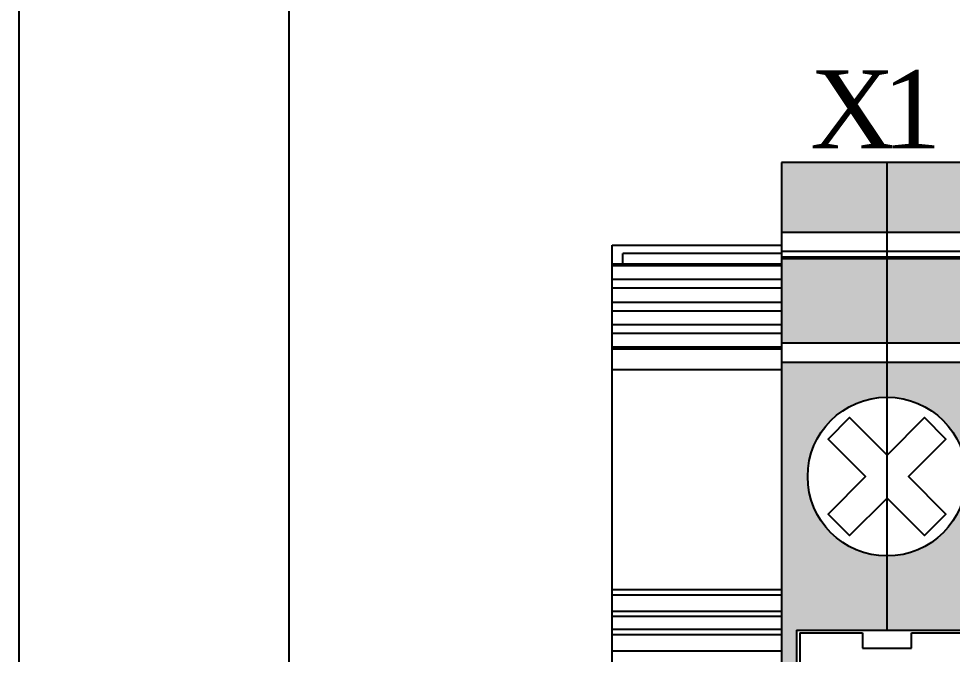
# Model space of a CAD drawing. Header units: millimetres. Extents: x 691 to 18605, y 670 to 10026.
# Drawn here: x 13349.7 to 13479.7, y 9760.3 to 9848.8 of the extents above; entities that cross this region are included whole.
import ezdxf
from ezdxf.enums import TextEntityAlignment as Align

# ---------------------------------------------------------------- set-up
doc = ezdxf.new("R2010")
doc.units = ezdxf.units.MM
doc.layers.add('CO_TEXTO', color=7, linetype='Continuous')
doc.styles.add('ROMANS', font='romans')
doc.styles.get("Standard").update_dxf_attribs({"font": 'arial.ttf'})

# ---------------------------------------------------------------- blocks, each defined once
blk = doc.blocks.new('CAJETIN')
blk.add_line((-259.4, 185.975), (-259.4, 0.075))
blk.add_lwpolyline([(-269.4, -9.925), (10, -9.925), (10, 205.975), (-269.4, 205.975)], close=True)
for tag, p in [('DE', (-143.123, 14.827)), ('F', (-73.904, 14.474)), ('PAGINA', (-180.192, 13.538)), ('A', (-97.022, 13.488)), ('V', (-96.957, 8.58)), ('H', (-74.457, 8.765)), ('ARCHIVO', (-179.454, 8.197)), ('FECHA', (-143.307, 8.381)), ('PROYECTO', (-180.745, 3.04)), ('HZ', (-98.064, 2.871)), ('OR', (-74.826, 2.502))]:
    blk.add_attdef(tag, p, '', height=1.5)
for tag, p in [('DISEÑADO_POR', (-230.857, 14.78)), ('SUPERVISADO_POR', (-229.595, 8.319)), ('DIBUJADO_POR', (-231.254, 2.424))]:
    blk.add_attdef(tag, text='', height=1.5).set_placement(p, align=Align.MIDDLE)
blk = doc.blocks.new('FRENO DE BORNERA')
at = {"color": 9, "linetype": 'Continuous', "true_color": 0xc7c8ca}
for p, q in [((-3.5, -0.899), (-3.5, -0.408)), ((4, -0.408), (-3.5, -0.408)), ((4, -0.899), (-4, -0.899)), ((4, -0.986), (-4, -0.986)), ((4, -1.636), (-4, -1.636)), ((4, -2.046), (-4, -2.046)), ((-4, -2.696), (4, -2.696)), ((-4, -3.106), (4, -3.106)), ((-4, -3.756), (4, -3.756)), ((-4, -4.166), (4, -4.166)), ((-4, -4.816), (4, -4.816)), ((-4, -4.905), (4, -4.905)), ((-4, -5.882), (4, -5.882))]:
    blk.add_line(p, q, dxfattribs=at)
at = {"color": 251, "linetype": 'Continuous', "true_color": 0x636466}
for p, q in [((-4, -16.291), (4, -16.291)), ((-4, -16.537), (4, -16.537)), ((-4, -17.314), (4, -17.314)), ((-4, -17.559), (4, -17.559)), ((-4, -18.173), (4, -18.173)), ((-4, -18.418), (4, -18.418)), ((-4, -19.195), (4, -19.195))]:
    blk.add_line(p, q, dxfattribs=at)
at = {"color": 9, "linetype": 'Continuous', "true_color": 0xc7c8ca}
blk.add_lwpolyline([(-4, 0), (4, 0), (4, -45), (-4, -45)], close=True, dxfattribs=at)
blk = doc.blocks.new('BORNERA TIERRA')
at = {"true_color": 0x636466}
h = blk.add_hatch(color=251, dxfattribs=at)
h.dxf.hatch_style = 1
h.paths.add_polyline_path([(0, -30.69), (-4.29, -30.69), (-4.29, -22.11), (0, -22.11), (0, -18.606, -0.414214), (-3.756, -14.85, -0.414214), (0, -11.094), (0, -9.451), (-5, -9.451), (-5, -43.349), (0, -43.349), (0, -41.706, -0.414214), (-3.756, -37.95, -0.414214), (0, -34.194)])
h.paths.add_polyline_path([(0, -4.558), (-5, -4.558), (-5, -8.539), (0, -8.539)])
h.paths.add_polyline_path([(0, 0), (-5, 0), (-5, -3.3), (0, -3.3)])
h.paths.add_polyline_path([(0, -44.261), (-5, -44.261), (-5, -48.242), (0, -48.242)])
h.paths.add_polyline_path([(0, -49.5), (-5, -49.5), (-5, -52.8), (0, -52.8)])
h = blk.add_hatch(color=251, dxfattribs=at)
h.dxf.hatch_style = 1
h.paths.add_polyline_path([(5, 0), (0, 0), (0, -3.3), (5, -3.3)])
h.paths.add_polyline_path([(5, -4.558), (0, -4.558), (0, -8.539), (5, -8.539)])
h.paths.add_polyline_path([(5, -9.451), (0, -9.451), (0, -11.094, -0.414214), (3.756, -14.85, -0.414214), (0, -18.606), (0, -22.11), (4.29, -22.11), (4.29, -30.69), (0, -30.69), (0, -34.194, -0.414214), (3.756, -37.95, -0.414214), (0, -41.706), (0, -43.349), (5, -43.349)])
h.paths.add_polyline_path([(5, -44.261), (0, -44.261), (0, -48.242), (5, -48.242)])
h.paths.add_polyline_path([(5, -49.5), (0, -49.5), (0, -52.8), (5, -52.8)])
at = {"color": 250, "linetype": 'Continuous'}
for p, q in [((-5, 0), (-5, -52.8)), ((5, 0), (-5, 0))]:
    blk.add_line(p, q, dxfattribs=at)
at = {"color": 114, "linetype": 'Continuous', "true_color": 0x139b48}
for p, q in [((5, -3.3), (-5, -3.3)), ((5, -8.539), (-5, -8.539))]:
    blk.add_line(p, q, dxfattribs=at)
at = {"color": 253, "linetype": 'Continuous'}
for p, q in [((5, -4.212), (-5, -4.212)), ((5, -4.465), (-5, -4.465)), ((5, -4.558), (-5, -4.558)), ((-4.125, -22.242), (-1.155, -22.242)), ((-4.125, -22.242), (-4.125, -30.558)), ((-1.155, -22.242), (-1.155, -22.968)), ((1.155, -22.968), (1.155, -22.242)), ((1.155, -22.242), (4.125, -22.242)), ((-1.155, -22.968), (1.155, -22.968))]:
    blk.add_line(p, q, dxfattribs=at)
at = {"color": 3, "linetype": 'Continuous'}
for p, q in [((5, -9.451), (-5, -9.451)), ((-4.29, -22.11), (4.29, -22.11)), ((-4.29, -22.11), (-4.29, -30.69))]:
    blk.add_line(p, q, dxfattribs=at)
at = {"color": 250, "linetype": 'Continuous'}
blk.add_lwpolyline([(0, -22.11), (0, 0)], dxfattribs=at)
blk.add_lwpolyline([(0, -13.836), (-1.773, -12.063), (-2.787, -13.077), (-1.014, -14.85), (-2.787, -16.623), (-1.773, -17.637), (0, -15.864), (1.773, -17.637), (2.787, -16.623), (1.014, -14.85), (2.787, -13.077), (1.773, -12.063)], close=True)
at = {"color": 253, "linetype": 'Continuous'}
blk.add_circle((0, -14.85), 3.756, dxfattribs=at)

msp = doc.modelspace()

# ---------------------------------------------------------------- block references
at = {"color": 0}
for name, p, xscale, yscale, zscale in [('CAJETIN', (14363.15, 9250.79), 3.761929394681115, 3.761929394681115, 3.761929394681115), ('BORNERA TIERRA', (13470.58, 9828.74), 2.941853874870019, 2.941853874870019, 2.941853874870019), ('FRENO DE BORNERA', (13444.1, 9817.27), 2.941853874870019, 2.941853874870019, 2.941853874870019)]:
    msp.add_blockref(name, p, dxfattribs=dict(at, xscale=xscale, yscale=yscale, zscale=zscale))

# ---------------------------------------------------------------- texts
at = {"layer": 'CO_TEXTO', "color": 0, "lineweight": 13, "insert": (13459.86, 9836.14), "char_height": 10.8683, "attachment_point": 4, "rotation": 0, "style": 'ROMANS'}
msp.add_mtext('\\A1;{\\fRomantic|b0|i0|c2|p2;\\T0.85;X1}', dxfattribs=at)

doc.saveas('drawing.dxf')
